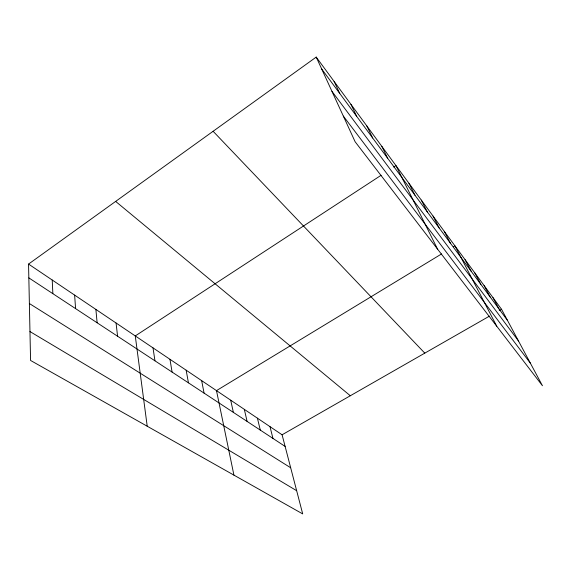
<?xml version="1.0" encoding="UTF-8"?>
<svg xmlns="http://www.w3.org/2000/svg" width="571" height="571" viewBox="0 0 571 571"><rect width="100%" height="100%" fill="white"/><g stroke="black" fill="none" stroke-linecap="round" stroke-linejoin="round"><path stroke-width="0.86" d="M28.55 264.08L282.088 434.788L302.701 513.907L30.57 360.458L28.55 264.08L316.22 57.093L501.509 309.239L542.45 385.739L355.112 141.736L316.22 57.093M381.093 175.297L135.27 335.934L147.218 426.237M393.719 167.046L395.946 165.59L437.55 249.106M441.569 253.938L216.488 390.621L233.924 475.129M453.431 246.729L454.916 245.83L496.727 326.184M282.088 434.788L489.44 316.141M499.247 310.531L501.509 309.239M29.963 331.558L296.656 490.703M29.378 303.529L290.682 467.777M28.843 277.877L285.122 446.422M115.649 201.413L350.316 395.753M213.111 131.28L424.788 353.135M343.328 116.084L530.38 363.192M332.001 91.431L518.511 341.008M321.716 69.055L507.498 320.424M492.987 297.641L498.997 308.925M484.101 285.543L490.125 296.92M474.808 272.895L480.853 284.372M465.087 259.677L471.146 271.239M444.252 231.326L450.312 243.053M433.068 216.102L439.12 227.908M421.319 200.114L427.351 211.984M408.964 183.298L414.967 195.225M381.799 146.333L387.709 158.345M366.825 125.955L372.663 137.989M350.965 104.372L356.711 116.405M334.128 81.46L339.759 93.466M269.997 426.651L272.952 438.421M257.421 418.179L260.29 430.091M244.331 409.371L247.107 421.419M230.698 400.192L233.368 412.383M201.656 380.636L204.068 393.119M186.16 370.201L188.437 382.834M169.972 359.302L172.078 372.078M153.021 347.889L154.955 360.815M116.07 323.008L117.576 336.233M95.885 309.418L97.127 322.793M74.63 295.107L75.586 308.625M52.218 280.018L52.86 293.672"/></g></svg>
